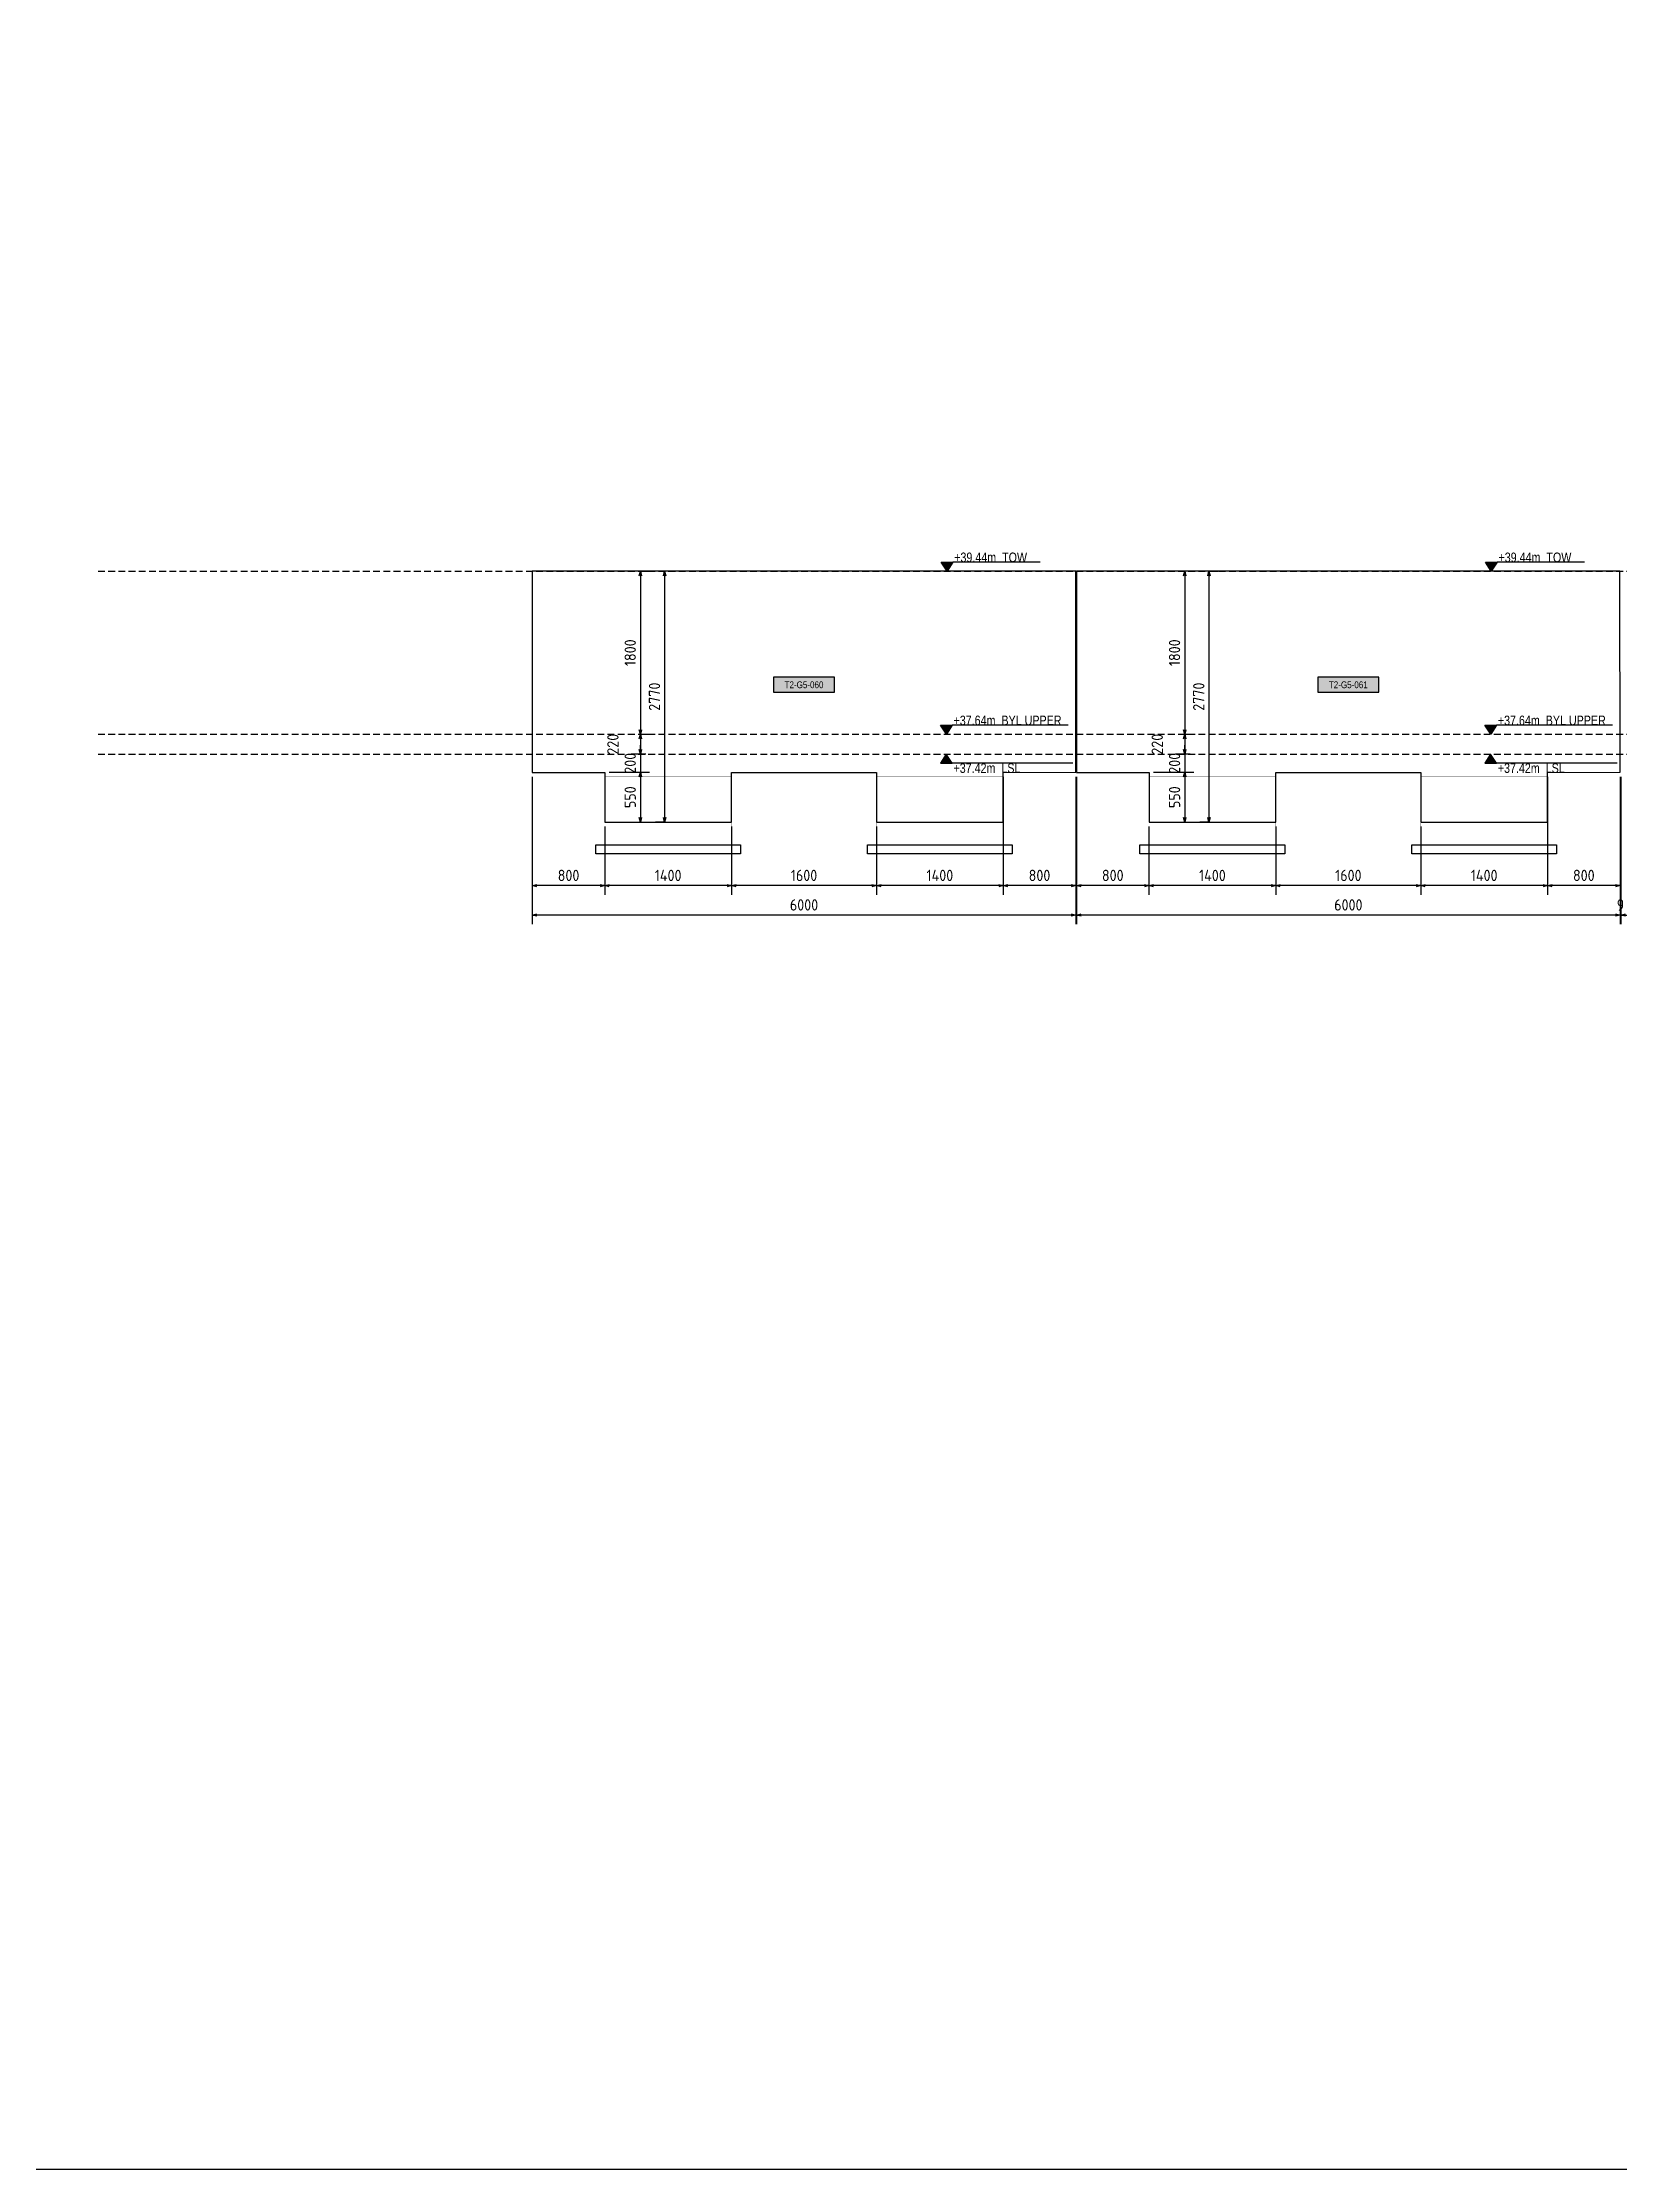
# Model space of a CAD drawing. Header units: centimetres. Extents: x -6122352 to 4157695, y -1694241 to 1947892.
# Drawn here: x 3387823 to 3405246, y 681789 to 705268 of the extents above; entities that cross this region are included whole.
import ezdxf
from ezdxf.enums import TextEntityAlignment as Align

# ---------------------------------------------------------------- set-up
doc = ezdxf.new("R2010")
doc.units = ezdxf.units.CM
doc.header["$MEASUREMENT"] = 0
doc.header["$PDMODE"] = 66
doc.header["$PDSIZE"] = 100
doc.linetypes.add('DASHED2', pattern=[0.375, 0.25, -0.125])
doc.linetypes.add('HIDDEN', pattern=[0.375, 0.25, -0.125])
for name, color, linetype in [('00-MI-DIM', 7, 'Continuous'), ('@MI-TYPE-02', 6, 'Continuous'), ('JML-Dimension', 1, 'Continuous'), ('PANEL-TAGS', 7, 'Continuous'), ('SECTION', 130, 'Continuous')]:
    doc.layers.add(name, color=color, linetype=linetype)
doc.styles.add('PANELTAG_STYLE', font='arial.ttf')
doc.styles.add('Schueco-BEMSTIL', font='isocpeur.ttf', dxfattribs={"width": 0.9})
doc.styles.add('txt-Pisa-std', font='arial.ttf', dxfattribs={"width": 0.8})
doc.dimstyles.new('MI- JWC-TXT-2.5 MM', dxfattribs={"dimscale": 1.5, "dimtxt": 2.5, "dimasz": 1, "dimexe": 2, "dimexo": 1, "dimgap": 1, "dimtad": 1, "dimdec": 0, "dimdsep": 46, "dimtxsty": 'Schueco-BEMSTIL', "dimblk": 'OPEN30', "dimcen": 0, "dimdle": 2, "dimclrd": 140, "dimclre": 8, "dimclrt": 40, "dimadec": 0, "dimazin": 2, "dimtfac": 1, "dimtdec": 0, "dimtix": 1, "dimtmove": 2, "dimatfit": 3, "dimldrblk": 'OPEN', "dimfxl": 2, "dimlwd": -1, "dimlwe": -1, "dimarcsym": 0})

# ---------------------------------------------------------------- blocks, each defined once
blk = doc.blocks.new('T2-ELE FT')
at = {"color": 12, "linetype": 'HIDDEN', "ltscale": 5, "const_width": 2}
blk.add_lwpolyline([(30306558, 1676366), (30306558, 1676866), (30307958, 1676866), (30307958, 1676366)], dxfattribs=at)
at = {"color": 12, "ltscale": 20, "const_width": 2}
blk.add_lwpolyline([(30306558, 1676366), (30307958, 1676366), (30307958, 1676116), (30306558, 1676116)], close=True, dxfattribs=at)
at = {"color": 8, "ltscale": 20}
blk.add_lwpolyline([(30306458, 1676116), (30308058, 1676116), (30308058, 1676016), (30306458, 1676016)], close=True, dxfattribs=at)
blk = doc.blocks.new('_Open30')
at = {"color": 0, "linetype": 'ByBlock', "lineweight": -2}
for p, q in [((-1, 0.27), (0, 0)), ((0, 0), (-1, -0.27)), ((0, 0), (-1, 0))]:
    blk.add_line(p, q, dxfattribs=at)
blk = doc.blocks.new('*D2426')
at = {"layer": '00-MI-DIM', "color": 8, "transparency": 16777216}
for p, q in [((3404441, 697162), (3404441, 695861)), ((3405241, 697162), (3405241, 695861))]:
    blk.add_line(p, q, dxfattribs=at)
at = {"layer": '00-MI-DIM', "color": 140, "transparency": 16777216}
blk.add_line((3405191, 695961), (3404491, 695961), dxfattribs=at)
at = {"layer": 'Defpoints', "color": 0, "transparency": 16777216}
for p in [(3404441, 697212), (3405241, 697212), (3404441, 695961)]:
    blk.add_point(p, dxfattribs=at)
at = {"layer": '00-MI-DIM', "color": 140, "transparency": 16777216, "xscale": 50, "yscale": 50, "zscale": 50, "rotation": 180}
blk.add_blockref('_Open30', (3404441, 695961), dxfattribs=at)
at = {"layer": '00-MI-DIM', "color": 140, "transparency": 16777216, "xscale": 50, "yscale": 50, "zscale": 50}
blk.add_blockref('_Open30', (3405241, 695961), dxfattribs=at)
at = {"layer": '00-MI-DIM', "color": 40, "transparency": 16777216, "insert": (3404841, 696074), "char_height": 125, "attachment_point": 5, "style": 'Schueco-BEMSTIL'}
blk.add_mtext('800', dxfattribs=at)
blk = doc.blocks.new('_Open')
at = {"color": 0, "linetype": 'ByBlock', "lineweight": -2}
for p, q in [((-1, 0), (0, 0)), ((-1, 0), (0, 0)), ((0, 0), (-1, 0))]:
    blk.add_line(p, q, dxfattribs=at)
blk = doc.blocks.new('*D2427')
at = {"layer": '00-MI-DIM', "color": 8, "transparency": 16777216}
for p, q in [((3404441, 697162), (3404441, 695861)), ((3403041, 696612), (3403041, 695861))]:
    blk.add_line(p, q, dxfattribs=at)
at = {"layer": '00-MI-DIM', "color": 140, "transparency": 16777216}
blk.add_line((3404391, 695961), (3403091, 695961), dxfattribs=at)
at = {"layer": 'Defpoints', "color": 0, "transparency": 16777216}
for p in [(3404441, 697212), (3403041, 696662), (3403041, 695961)]:
    blk.add_point(p, dxfattribs=at)
at = {"layer": '00-MI-DIM', "color": 140, "transparency": 16777216, "xscale": 50, "yscale": 50, "zscale": 50, "rotation": 180}
blk.add_blockref('_Open30', (3403041, 695961), dxfattribs=at)
at = {"layer": '00-MI-DIM', "color": 140, "transparency": 16777216, "xscale": 50, "yscale": 50, "zscale": 50}
blk.add_blockref('_Open30', (3404441, 695961), dxfattribs=at)
at = {"layer": '00-MI-DIM', "color": 40, "transparency": 16777216, "insert": (3403741, 696074), "char_height": 125, "attachment_point": 5, "style": 'Schueco-BEMSTIL'}
blk.add_mtext('1400', dxfattribs=at)
blk = doc.blocks.new('*D2428')
at = {"layer": '00-MI-DIM', "color": 8, "transparency": 16777216}
for p, q in [((3401440, 696612), (3401440, 695861)), ((3403041, 696612), (3403041, 695861))]:
    blk.add_line(p, q, dxfattribs=at)
at = {"layer": '00-MI-DIM', "color": 140, "transparency": 16777216}
blk.add_line((3402991, 695961), (3401490, 695961), dxfattribs=at)
at = {"layer": 'Defpoints', "color": 0, "transparency": 16777216}
for p in [(3401440, 696662), (3403041, 696662), (3401440, 695961)]:
    blk.add_point(p, dxfattribs=at)
at = {"layer": '00-MI-DIM', "color": 140, "transparency": 16777216, "xscale": 50, "yscale": 50, "zscale": 50, "rotation": 180}
blk.add_blockref('_Open30', (3401440, 695961), dxfattribs=at)
at = {"layer": '00-MI-DIM', "color": 140, "transparency": 16777216, "xscale": 50, "yscale": 50, "zscale": 50}
blk.add_blockref('_Open30', (3403041, 695961), dxfattribs=at)
at = {"layer": '00-MI-DIM', "color": 40, "transparency": 16777216, "insert": (3402241, 696074), "char_height": 125, "attachment_point": 5, "style": 'Schueco-BEMSTIL'}
blk.add_mtext('1600', dxfattribs=at)
blk = doc.blocks.new('*D2429')
at = {"layer": '00-MI-DIM', "color": 8, "transparency": 16777216}
for p, q in [((3400040, 696612), (3400040, 695861)), ((3401440, 696612), (3401440, 695861))]:
    blk.add_line(p, q, dxfattribs=at)
at = {"layer": '00-MI-DIM', "color": 140, "transparency": 16777216}
blk.add_line((3401390, 695961), (3400090, 695961), dxfattribs=at)
at = {"layer": 'Defpoints', "color": 0, "transparency": 16777216}
for p in [(3400040, 696662), (3401440, 696662), (3400040, 695961)]:
    blk.add_point(p, dxfattribs=at)
at = {"layer": '00-MI-DIM', "color": 140, "transparency": 16777216, "xscale": 50, "yscale": 50, "zscale": 50, "rotation": 180}
blk.add_blockref('_Open30', (3400040, 695961), dxfattribs=at)
at = {"layer": '00-MI-DIM', "color": 140, "transparency": 16777216, "xscale": 50, "yscale": 50, "zscale": 50}
blk.add_blockref('_Open30', (3401440, 695961), dxfattribs=at)
at = {"layer": '00-MI-DIM', "color": 40, "transparency": 16777216, "insert": (3400740, 696074), "char_height": 125, "attachment_point": 5, "style": 'Schueco-BEMSTIL'}
blk.add_mtext('1400', dxfattribs=at)
blk = doc.blocks.new('*D2430')
at = {"layer": '00-MI-DIM', "color": 8, "transparency": 16777216}
for p, q in [((3399240, 697162), (3399240, 695861)), ((3400040, 696612), (3400040, 695861))]:
    blk.add_line(p, q, dxfattribs=at)
at = {"layer": '00-MI-DIM', "color": 140, "transparency": 16777216}
blk.add_line((3399990, 695961), (3399290, 695961), dxfattribs=at)
at = {"layer": 'Defpoints', "color": 0, "transparency": 16777216}
for p in [(3399240, 697212), (3400040, 696662), (3399240, 695961)]:
    blk.add_point(p, dxfattribs=at)
at = {"layer": '00-MI-DIM', "color": 140, "transparency": 16777216, "xscale": 50, "yscale": 50, "zscale": 50, "rotation": 180}
blk.add_blockref('_Open30', (3399240, 695961), dxfattribs=at)
at = {"layer": '00-MI-DIM', "color": 140, "transparency": 16777216, "xscale": 50, "yscale": 50, "zscale": 50}
blk.add_blockref('_Open30', (3400040, 695961), dxfattribs=at)
at = {"layer": '00-MI-DIM', "color": 40, "transparency": 16777216, "insert": (3399640, 696074), "char_height": 125, "attachment_point": 5, "style": 'Schueco-BEMSTIL'}
blk.add_mtext('800', dxfattribs=at)
blk = doc.blocks.new('*D2431')
at = {"layer": '00-MI-DIM', "color": 8, "transparency": 16777216}
for p, q in [((3399240, 697162), (3399240, 695536)), ((3405241, 697162), (3405241, 695536))]:
    blk.add_line(p, q, dxfattribs=at)
at = {"layer": '00-MI-DIM', "color": 140, "transparency": 16777216}
blk.add_line((3405191, 695636), (3399290, 695636), dxfattribs=at)
at = {"layer": 'Defpoints', "color": 0, "transparency": 16777216}
for p in [(3399240, 697212), (3405241, 697212), (3399240, 695636)]:
    blk.add_point(p, dxfattribs=at)
at = {"layer": '00-MI-DIM', "color": 140, "transparency": 16777216, "xscale": 50, "yscale": 50, "zscale": 50, "rotation": 180}
blk.add_blockref('_Open30', (3399240, 695636), dxfattribs=at)
at = {"layer": '00-MI-DIM', "color": 140, "transparency": 16777216, "xscale": 50, "yscale": 50, "zscale": 50}
blk.add_blockref('_Open30', (3405241, 695636), dxfattribs=at)
at = {"layer": '00-MI-DIM', "color": 40, "transparency": 16777216, "insert": (3402241, 695748), "char_height": 125, "attachment_point": 5, "style": 'Schueco-BEMSTIL'}
blk.add_mtext('6000', dxfattribs=at)
blk = doc.blocks.new('*D2432')
at = {"layer": '00-MI-DIM', "color": 8, "transparency": 16777216}
for p, q in [((3398431, 697162), (3398431, 695861)), ((3399231, 697162), (3399231, 695861))]:
    blk.add_line(p, q, dxfattribs=at)
at = {"layer": '00-MI-DIM', "color": 140, "transparency": 16777216}
blk.add_line((3399181, 695961), (3398481, 695961), dxfattribs=at)
at = {"layer": 'Defpoints', "color": 0, "transparency": 16777216}
for p in [(3398431, 697212), (3399231, 697212), (3398431, 695961)]:
    blk.add_point(p, dxfattribs=at)
at = {"layer": '00-MI-DIM', "color": 140, "transparency": 16777216, "xscale": 50, "yscale": 50, "zscale": 50, "rotation": 180}
blk.add_blockref('_Open30', (3398431, 695961), dxfattribs=at)
at = {"layer": '00-MI-DIM', "color": 140, "transparency": 16777216, "xscale": 50, "yscale": 50, "zscale": 50}
blk.add_blockref('_Open30', (3399231, 695961), dxfattribs=at)
at = {"layer": '00-MI-DIM', "color": 40, "transparency": 16777216, "insert": (3398831, 696074), "char_height": 125, "attachment_point": 5, "style": 'Schueco-BEMSTIL'}
blk.add_mtext('800', dxfattribs=at)
blk = doc.blocks.new('*D2433')
at = {"layer": '00-MI-DIM', "color": 8, "transparency": 16777216}
for p, q in [((3398431, 697162), (3398431, 695861)), ((3397031, 696612), (3397031, 695861))]:
    blk.add_line(p, q, dxfattribs=at)
at = {"layer": '00-MI-DIM', "color": 140, "transparency": 16777216}
blk.add_line((3398381, 695961), (3397081, 695961), dxfattribs=at)
at = {"layer": 'Defpoints', "color": 0, "transparency": 16777216}
for p in [(3398431, 697212), (3397031, 696662), (3397031, 695961)]:
    blk.add_point(p, dxfattribs=at)
at = {"layer": '00-MI-DIM', "color": 140, "transparency": 16777216, "xscale": 50, "yscale": 50, "zscale": 50, "rotation": 180}
blk.add_blockref('_Open30', (3397031, 695961), dxfattribs=at)
at = {"layer": '00-MI-DIM', "color": 140, "transparency": 16777216, "xscale": 50, "yscale": 50, "zscale": 50}
blk.add_blockref('_Open30', (3398431, 695961), dxfattribs=at)
at = {"layer": '00-MI-DIM', "color": 40, "transparency": 16777216, "insert": (3397731, 696074), "char_height": 125, "attachment_point": 5, "style": 'Schueco-BEMSTIL'}
blk.add_mtext('1400', dxfattribs=at)
blk = doc.blocks.new('*D2434')
at = {"layer": '00-MI-DIM', "color": 8, "transparency": 16777216}
for p, q in [((3395431, 696612), (3395431, 695861)), ((3397031, 696612), (3397031, 695861))]:
    blk.add_line(p, q, dxfattribs=at)
at = {"layer": '00-MI-DIM', "color": 140, "transparency": 16777216}
blk.add_line((3396981, 695961), (3395481, 695961), dxfattribs=at)
at = {"layer": 'Defpoints', "color": 0, "transparency": 16777216}
for p in [(3395431, 696662), (3397031, 696662), (3395431, 695961)]:
    blk.add_point(p, dxfattribs=at)
at = {"layer": '00-MI-DIM', "color": 140, "transparency": 16777216, "xscale": 50, "yscale": 50, "zscale": 50, "rotation": 180}
blk.add_blockref('_Open30', (3395431, 695961), dxfattribs=at)
at = {"layer": '00-MI-DIM', "color": 140, "transparency": 16777216, "xscale": 50, "yscale": 50, "zscale": 50}
blk.add_blockref('_Open30', (3397031, 695961), dxfattribs=at)
at = {"layer": '00-MI-DIM', "color": 40, "transparency": 16777216, "insert": (3396231, 696074), "char_height": 125, "attachment_point": 5, "style": 'Schueco-BEMSTIL'}
blk.add_mtext('1600', dxfattribs=at)
blk = doc.blocks.new('*D2435')
at = {"layer": '00-MI-DIM', "color": 8, "transparency": 16777216}
for p, q in [((3394031, 696612), (3394031, 695861)), ((3395431, 696612), (3395431, 695861))]:
    blk.add_line(p, q, dxfattribs=at)
at = {"layer": '00-MI-DIM', "color": 140, "transparency": 16777216}
blk.add_line((3395381, 695961), (3394081, 695961), dxfattribs=at)
at = {"layer": 'Defpoints', "color": 0, "transparency": 16777216}
for p in [(3394031, 696662), (3395431, 696662), (3394031, 695961)]:
    blk.add_point(p, dxfattribs=at)
at = {"layer": '00-MI-DIM', "color": 140, "transparency": 16777216, "xscale": 50, "yscale": 50, "zscale": 50, "rotation": 180}
blk.add_blockref('_Open30', (3394031, 695961), dxfattribs=at)
at = {"layer": '00-MI-DIM', "color": 140, "transparency": 16777216, "xscale": 50, "yscale": 50, "zscale": 50}
blk.add_blockref('_Open30', (3395431, 695961), dxfattribs=at)
at = {"layer": '00-MI-DIM', "color": 40, "transparency": 16777216, "insert": (3394731, 696074), "char_height": 125, "attachment_point": 5, "style": 'Schueco-BEMSTIL'}
blk.add_mtext('1400', dxfattribs=at)
blk = doc.blocks.new('*D2436')
at = {"layer": '00-MI-DIM', "color": 8, "transparency": 16777216}
for p, q in [((3393231, 697162), (3393231, 695861)), ((3394031, 696612), (3394031, 695861))]:
    blk.add_line(p, q, dxfattribs=at)
at = {"layer": '00-MI-DIM', "color": 140, "transparency": 16777216}
blk.add_line((3393981, 695961), (3393281, 695961), dxfattribs=at)
at = {"layer": 'Defpoints', "color": 0, "transparency": 16777216}
for p in [(3393231, 697212), (3394031, 696662), (3393231, 695961)]:
    blk.add_point(p, dxfattribs=at)
at = {"layer": '00-MI-DIM', "color": 140, "transparency": 16777216, "xscale": 50, "yscale": 50, "zscale": 50, "rotation": 180}
blk.add_blockref('_Open30', (3393231, 695961), dxfattribs=at)
at = {"layer": '00-MI-DIM', "color": 140, "transparency": 16777216, "xscale": 50, "yscale": 50, "zscale": 50}
blk.add_blockref('_Open30', (3394031, 695961), dxfattribs=at)
at = {"layer": '00-MI-DIM', "color": 40, "transparency": 16777216, "insert": (3393631, 696074), "char_height": 125, "attachment_point": 5, "style": 'Schueco-BEMSTIL'}
blk.add_mtext('800', dxfattribs=at)
blk = doc.blocks.new('*D2450')
at = {"layer": '00-MI-DIM', "color": 8, "transparency": 16777216}
for p, q in [((3393231, 697162), (3393231, 695536)), ((3399231, 697162), (3399231, 695536))]:
    blk.add_line(p, q, dxfattribs=at)
at = {"layer": '00-MI-DIM', "color": 140, "transparency": 16777216}
blk.add_line((3399181, 695636), (3393281, 695636), dxfattribs=at)
at = {"layer": 'Defpoints', "color": 0, "transparency": 16777216}
for p in [(3393231, 697212), (3399231, 697212), (3393231, 695636)]:
    blk.add_point(p, dxfattribs=at)
at = {"layer": '00-MI-DIM', "color": 140, "transparency": 16777216, "xscale": 50, "yscale": 50, "zscale": 50, "rotation": 180}
blk.add_blockref('_Open30', (3393231, 695636), dxfattribs=at)
at = {"layer": '00-MI-DIM', "color": 140, "transparency": 16777216, "xscale": 50, "yscale": 50, "zscale": 50}
blk.add_blockref('_Open30', (3399231, 695636), dxfattribs=at)
at = {"layer": '00-MI-DIM', "color": 40, "transparency": 16777216, "insert": (3396231, 695748), "char_height": 125, "attachment_point": 5, "style": 'Schueco-BEMSTIL'}
blk.add_mtext('6000', dxfattribs=at)
blk = doc.blocks.new('*D2451')
at = {"layer": '00-MI-DIM', "color": 8, "transparency": 16777216}
for p, q in [((3405241, 697162), (3405241, 695536)), ((3405250, 697162), (3405250, 695536))]:
    blk.add_line(p, q, dxfattribs=at)
at = {"layer": '00-MI-DIM', "color": 140, "transparency": 16777216}
for p, q in [((3405191, 695636), (3405141, 695636)), ((3405250, 695636), (3405241, 695636)), ((3405300, 695636), (3405350, 695636))]:
    blk.add_line(p, q, dxfattribs=at)
at = {"layer": 'Defpoints', "color": 0, "transparency": 16777216}
for p in [(3405241, 697212), (3405250, 697212), (3405241, 695636)]:
    blk.add_point(p, dxfattribs=at)
at = {"layer": '00-MI-DIM', "color": 140, "transparency": 16777216, "xscale": 50, "yscale": 50, "zscale": 50}
blk.add_blockref('_Open30', (3405241, 695636), dxfattribs=at)
at = {"layer": '00-MI-DIM', "color": 140, "transparency": 16777216, "xscale": 50, "yscale": 50, "zscale": 50, "rotation": 180}
blk.add_blockref('_Open30', (3405250, 695636), dxfattribs=at)
at = {"layer": '00-MI-DIM', "color": 40, "transparency": 16777216, "insert": (3405246, 695748), "char_height": 125, "attachment_point": 5, "style": 'Schueco-BEMSTIL'}
blk.add_mtext('9', dxfattribs=at)
blk = doc.blocks.new('*U1106')
at = {"layer": 'JML-Dimension'}
h = blk.add_hatch(color=10, dxfattribs=at)
h.dxf.hatch_style = 1
h.paths.add_polyline_path([(0, 0), (-1.54, 2.37), (1.54, 2.37)])
blk.add_line((24.31, 2.37), (1.54, 2.37), dxfattribs=at)
blk.add_lwpolyline([(0, 0), (-1.54, 2.37), (1.54, 2.37), (0, 0)], dxfattribs=at)
at = {"color": 5, "style": 'txt-Pisa-std', "width": 0.8}
blk.add_attdef('+0.0', text='', height=2.5, dxfattribs=at).set_placement((1.87, 2.37), align=Align.BOTTOM_LEFT)
blk = doc.blocks.new('*U1108')
at = {"layer": 'JML-Dimension'}
h = blk.add_hatch(color=10, dxfattribs=at)
h.dxf.hatch_style = 1
h.paths.add_polyline_path([(0, 0), (-1.54, 2.37), (1.54, 2.37)])
blk.add_line((31.81, 2.37), (1.54, 2.37), dxfattribs=at)
blk.add_lwpolyline([(0, 0), (-1.54, 2.37), (1.54, 2.37), (0, 0)], dxfattribs=at)
at = {"color": 5, "style": 'txt-Pisa-std', "width": 0.8}
blk.add_attdef('+0.0', text='', height=2.5, dxfattribs=at).set_placement((1.87, 2.37), align=Align.BOTTOM_LEFT)
blk = doc.blocks.new('*U1107')
at = {"layer": 'JML-Dimension'}
h = blk.add_hatch(color=10, dxfattribs=at)
h.dxf.hatch_style = 1
h.paths.add_polyline_path([(0, 0), (-1.54, 2.37), (1.54, 2.37)])
blk.add_line((33.03, 2.37), (1.54, 2.37), dxfattribs=at)
blk.add_lwpolyline([(0, 0), (-1.54, 2.37), (1.54, 2.37), (0, 0)], dxfattribs=at)
at = {"color": 5, "style": 'txt-Pisa-std', "width": 0.8}
blk.add_attdef('+0.0', text='', height=2.5, dxfattribs=at).set_placement((1.87, 2.37), align=Align.BOTTOM_LEFT)
blk = doc.blocks.new('*D2529')
at = {"layer": '00-MI-DIM', "color": 8, "transparency": 16777216}
for p, q in [((3394468, 699432), (3394524, 699432)), ((3394411, 697632), (3394524, 697632))]:
    blk.add_line(p, q, dxfattribs=at)
at = {"layer": '00-MI-DIM', "color": 140, "transparency": 16777216}
blk.add_line((3394424, 699382), (3394424, 697682), dxfattribs=at)
at = {"layer": 'Defpoints', "color": 0, "transparency": 16777216}
for p in [(3394418, 699432), (3394361, 697632), (3394424, 697632)]:
    blk.add_point(p, dxfattribs=at)
at = {"layer": '00-MI-DIM', "color": 140, "transparency": 16777216, "xscale": 50, "yscale": 50, "zscale": 50}
for p, rotation in [((3394424, 699432), 90), ((3394424, 697632), 270)]:
    blk.add_blockref('_Open30', p, dxfattribs=dict(at, rotation=rotation))
at = {"layer": '00-MI-DIM', "color": 40, "transparency": 16777216, "insert": (3394312, 698532), "char_height": 125, "attachment_point": 5, "rotation": 90, "style": 'Schueco-BEMSTIL'}
blk.add_mtext('1800', dxfattribs=at)
blk = doc.blocks.new('*D2530')
at = {"layer": '00-MI-DIM', "color": 8, "transparency": 16777216}
for p, q in [((3394411, 697632), (3394524, 697632)), ((3394486, 697412), (3394324, 697412))]:
    blk.add_line(p, q, dxfattribs=at)
at = {"layer": '00-MI-DIM', "color": 140, "transparency": 16777216}
blk.add_line((3394424, 697582), (3394424, 697462), dxfattribs=at)
at = {"layer": 'Defpoints', "color": 0, "transparency": 16777216}
for p in [(3394361, 697632), (3394424, 697412), (3394536, 697412)]:
    blk.add_point(p, dxfattribs=at)
at = {"layer": '00-MI-DIM', "color": 140, "transparency": 16777216, "xscale": 50, "yscale": 50, "zscale": 50}
for p, rotation in [((3394424, 697632), 90), ((3394424, 697412), 270)]:
    blk.add_blockref('_Open30', p, dxfattribs=dict(at, rotation=rotation))
at = {"layer": '00-MI-DIM', "color": 40, "transparency": 16777216, "insert": (3394121, 697522), "char_height": 125, "attachment_point": 5, "rotation": 90, "style": 'Schueco-BEMSTIL'}
blk.add_mtext('220', dxfattribs=at)
blk = doc.blocks.new('*D2531')
at = {"layer": '00-MI-DIM', "color": 8, "transparency": 16777216}
for p, q in [((3394486, 697412), (3394324, 697412)), ((3394081, 697212), (3394524, 697212))]:
    blk.add_line(p, q, dxfattribs=at)
at = {"layer": '00-MI-DIM', "color": 140, "transparency": 16777216}
for p, q in [((3394424, 697462), (3394424, 697512)), ((3394424, 697412), (3394424, 697212)), ((3394424, 697162), (3394424, 697112))]:
    blk.add_line(p, q, dxfattribs=at)
at = {"layer": 'Defpoints', "color": 0, "transparency": 16777216}
for p in [(3394536, 697412), (3394031, 697212), (3394424, 697212)]:
    blk.add_point(p, dxfattribs=at)
at = {"layer": '00-MI-DIM', "color": 140, "transparency": 16777216, "xscale": 50, "yscale": 50, "zscale": 50}
for p, rotation in [((3394424, 697412), 270), ((3394424, 697212), 90)]:
    blk.add_blockref('_Open30', p, dxfattribs=dict(at, rotation=rotation))
at = {"layer": '00-MI-DIM', "color": 40, "transparency": 16777216, "insert": (3394312, 697312), "char_height": 125, "attachment_point": 5, "rotation": 90, "style": 'Schueco-BEMSTIL'}
blk.add_mtext('200', dxfattribs=at)
blk = doc.blocks.new('*D2532')
at = {"layer": '00-MI-DIM', "color": 8, "transparency": 16777216}
for p, q in [((3394081, 697212), (3394524, 697212)), ((3394367, 696662), (3394524, 696662))]:
    blk.add_line(p, q, dxfattribs=at)
at = {"layer": '00-MI-DIM', "color": 140, "transparency": 16777216}
blk.add_line((3394424, 697162), (3394424, 696712), dxfattribs=at)
at = {"layer": 'Defpoints', "color": 0, "transparency": 16777216}
for p in [(3394031, 697212), (3394317, 696662), (3394424, 696662)]:
    blk.add_point(p, dxfattribs=at)
at = {"layer": '00-MI-DIM', "color": 140, "transparency": 16777216, "xscale": 50, "yscale": 50, "zscale": 50}
for p, rotation in [((3394424, 697212), 90), ((3394424, 696662), 270)]:
    blk.add_blockref('_Open30', p, dxfattribs=dict(at, rotation=rotation))
at = {"layer": '00-MI-DIM', "color": 40, "transparency": 16777216, "insert": (3394312, 696937), "char_height": 125, "attachment_point": 5, "rotation": 90, "style": 'Schueco-BEMSTIL'}
blk.add_mtext('550', dxfattribs=at)
blk = doc.blocks.new('*D2533')
at = {"layer": '00-MI-DIM', "color": 8, "transparency": 16777216}
for p, q in [((3394730, 699432), (3394792, 699432)), ((3394681, 696662), (3394592, 696662))]:
    blk.add_line(p, q, dxfattribs=at)
at = {"layer": '00-MI-DIM', "color": 140, "transparency": 16777216}
blk.add_line((3394692, 699382), (3394692, 696712), dxfattribs=at)
at = {"layer": 'Defpoints', "color": 0, "transparency": 16777216}
for p in [(3394680, 699432), (3394692, 696662), (3394731, 696662)]:
    blk.add_point(p, dxfattribs=at)
at = {"layer": '00-MI-DIM', "color": 140, "transparency": 16777216, "xscale": 50, "yscale": 50, "zscale": 50}
for p, rotation in [((3394692, 699432), 90), ((3394692, 696662), 270)]:
    blk.add_blockref('_Open30', p, dxfattribs=dict(at, rotation=rotation))
at = {"layer": '00-MI-DIM', "color": 40, "transparency": 16777216, "insert": (3394580, 698047), "char_height": 125, "attachment_point": 5, "rotation": 90, "style": 'Schueco-BEMSTIL'}
blk.add_mtext('2770', dxfattribs=at)
blk = doc.blocks.new('*D2534')
at = {"layer": '00-MI-DIM', "color": 8, "transparency": 16777216}
for p, q in [((3400478, 699432), (3400534, 699432)), ((3400421, 697632), (3400534, 697632))]:
    blk.add_line(p, q, dxfattribs=at)
at = {"layer": '00-MI-DIM', "color": 140, "transparency": 16777216}
blk.add_line((3400434, 699382), (3400434, 697682), dxfattribs=at)
at = {"layer": 'Defpoints', "color": 0, "transparency": 16777216}
for p in [(3400428, 699432), (3400371, 697632), (3400434, 697632)]:
    blk.add_point(p, dxfattribs=at)
at = {"layer": '00-MI-DIM', "color": 140, "transparency": 16777216, "xscale": 50, "yscale": 50, "zscale": 50}
for p, rotation in [((3400434, 699432), 90), ((3400434, 697632), 270)]:
    blk.add_blockref('_Open30', p, dxfattribs=dict(at, rotation=rotation))
at = {"layer": '00-MI-DIM', "color": 40, "transparency": 16777216, "insert": (3400322, 698532), "char_height": 125, "attachment_point": 5, "rotation": 90, "style": 'Schueco-BEMSTIL'}
blk.add_mtext('1800', dxfattribs=at)
blk = doc.blocks.new('*D2535')
at = {"layer": '00-MI-DIM', "color": 8, "transparency": 16777216}
for p, q in [((3400421, 697632), (3400534, 697632)), ((3400496, 697412), (3400334, 697412))]:
    blk.add_line(p, q, dxfattribs=at)
at = {"layer": '00-MI-DIM', "color": 140, "transparency": 16777216}
blk.add_line((3400434, 697582), (3400434, 697462), dxfattribs=at)
at = {"layer": 'Defpoints', "color": 0, "transparency": 16777216}
for p in [(3400371, 697632), (3400434, 697412), (3400546, 697412)]:
    blk.add_point(p, dxfattribs=at)
at = {"layer": '00-MI-DIM', "color": 140, "transparency": 16777216, "xscale": 50, "yscale": 50, "zscale": 50}
for p, rotation in [((3400434, 697632), 90), ((3400434, 697412), 270)]:
    blk.add_blockref('_Open30', p, dxfattribs=dict(at, rotation=rotation))
at = {"layer": '00-MI-DIM', "color": 40, "transparency": 16777216, "insert": (3400131, 697522), "char_height": 125, "attachment_point": 5, "rotation": 90, "style": 'Schueco-BEMSTIL'}
blk.add_mtext('220', dxfattribs=at)
blk = doc.blocks.new('*D2536')
at = {"layer": '00-MI-DIM', "color": 8, "transparency": 16777216}
for p, q in [((3400496, 697412), (3400334, 697412)), ((3400090, 697212), (3400534, 697212))]:
    blk.add_line(p, q, dxfattribs=at)
at = {"layer": '00-MI-DIM', "color": 140, "transparency": 16777216}
for p, q in [((3400434, 697462), (3400434, 697512)), ((3400434, 697412), (3400434, 697212)), ((3400434, 697162), (3400434, 697112))]:
    blk.add_line(p, q, dxfattribs=at)
at = {"layer": 'Defpoints', "color": 0, "transparency": 16777216}
for p in [(3400546, 697412), (3400040, 697212), (3400434, 697212)]:
    blk.add_point(p, dxfattribs=at)
at = {"layer": '00-MI-DIM', "color": 140, "transparency": 16777216, "xscale": 50, "yscale": 50, "zscale": 50}
for p, rotation in [((3400434, 697412), 270), ((3400434, 697212), 90)]:
    blk.add_blockref('_Open30', p, dxfattribs=dict(at, rotation=rotation))
at = {"layer": '00-MI-DIM', "color": 40, "transparency": 16777216, "insert": (3400322, 697312), "char_height": 125, "attachment_point": 5, "rotation": 90, "style": 'Schueco-BEMSTIL'}
blk.add_mtext('200', dxfattribs=at)
blk = doc.blocks.new('*D2537')
at = {"layer": '00-MI-DIM', "color": 8, "transparency": 16777216}
for p, q in [((3400090, 697212), (3400534, 697212)), ((3400377, 696662), (3400534, 696662))]:
    blk.add_line(p, q, dxfattribs=at)
at = {"layer": '00-MI-DIM', "color": 140, "transparency": 16777216}
blk.add_line((3400434, 697162), (3400434, 696712), dxfattribs=at)
at = {"layer": 'Defpoints', "color": 0, "transparency": 16777216}
for p in [(3400040, 697212), (3400327, 696662), (3400434, 696662)]:
    blk.add_point(p, dxfattribs=at)
at = {"layer": '00-MI-DIM', "color": 140, "transparency": 16777216, "xscale": 50, "yscale": 50, "zscale": 50}
for p, rotation in [((3400434, 697212), 90), ((3400434, 696662), 270)]:
    blk.add_blockref('_Open30', p, dxfattribs=dict(at, rotation=rotation))
at = {"layer": '00-MI-DIM', "color": 40, "transparency": 16777216, "insert": (3400322, 696937), "char_height": 125, "attachment_point": 5, "rotation": 90, "style": 'Schueco-BEMSTIL'}
blk.add_mtext('550', dxfattribs=at)
blk = doc.blocks.new('*D2538')
at = {"layer": '00-MI-DIM', "color": 8, "transparency": 16777216}
for p, q in [((3400739, 699432), (3400802, 699432)), ((3400690, 696662), (3400602, 696662))]:
    blk.add_line(p, q, dxfattribs=at)
at = {"layer": '00-MI-DIM', "color": 140, "transparency": 16777216}
blk.add_line((3400702, 699382), (3400702, 696712), dxfattribs=at)
at = {"layer": 'Defpoints', "color": 0, "transparency": 16777216}
for p in [(3400689, 699432), (3400702, 696662), (3400740, 696662)]:
    blk.add_point(p, dxfattribs=at)
at = {"layer": '00-MI-DIM', "color": 140, "transparency": 16777216, "xscale": 50, "yscale": 50, "zscale": 50}
for p, rotation in [((3400702, 699432), 90), ((3400702, 696662), 270)]:
    blk.add_blockref('_Open30', p, dxfattribs=dict(at, rotation=rotation))
at = {"layer": '00-MI-DIM', "color": 40, "transparency": 16777216, "insert": (3400589, 698047), "char_height": 125, "attachment_point": 5, "rotation": 90, "style": 'Schueco-BEMSTIL'}
blk.add_mtext('2770', dxfattribs=at)
blk = doc.blocks.new('PANELTAG')
at = {"layer": 'PANEL-TAGS', "color": 1}
blk.add_lwpolyline([(-13.5, -3.3), (13.5, -3.3), (13.5, 3.3), (-13.5, 3.3)], close=True, dxfattribs=at)
at = {"layer": 'PANEL-TAGS', "color": 40, "true_color": 0xffd700}
blk.add_solid([(-13.5, -3.3), (13.5, -3.3), (-13.5, 3.3), (13.5, 3.3)], dxfattribs=at)
at = {"layer": 'PANEL-TAGS', "color": 5, "style": 'PANELTAG_STYLE', "width": 0.85}
blk.add_attdef('TAGNO', text='', height=3, dxfattribs=at).set_placement((0, 0), align=Align.MIDDLE)

msp = doc.modelspace()

# ---------------------------------------------------------------- linework, layer by layer
at = {"layer": '00-MI-DIM', "color": 6}
msp.add_lwpolyline([(3287503.15085, 755226.18129), (3438836.93337, 755226.18129), (3438836.93337, 681789.16077), (3287503.15085, 681789.16077)], close=True, dxfattribs=at)
at = {"layer": '@MI-TYPE-02', "color": 160, "linetype": 'DASHED2', "ltscale": 300}
for points in [[(3388436.46753, 699431.68111), (3420737.45345, 699431.68111)], [(3388436.46753, 697631.68111), (3420737.45345, 697631.68111)], [(3388436.46753, 697411.68111), (3420737.45345, 697411.68111)]]:
    msp.add_lwpolyline(points, dxfattribs=at)
at = {"layer": '@MI-TYPE-02', "color": 30}
for points in [[(3399230.49711, 699431.68111), (3393230.71362, 699431.63641), (3393230.71362, 697211.69122), (3394030.67611, 697211.69122), (3394030.67611, 696661.69122), (3395430.67611, 696661.69122), (3395430.67611, 697211.69122), (3397030.96362, 697211.69122), (3397030.96362, 696661.69122), (3398430.96362, 696661.69122), (3398430.96362, 697211.69122), (3399231.2096, 697211.73592), (3399230.49711, 699431.68111)], [(3405240.2806, 699431.68111), (3399240.49711, 699431.63641), (3399240.49711, 697211.69122), (3400040.4596, 697211.69122), (3400040.4596, 696661.69122), (3401440.4596, 696661.69122), (3401440.4596, 697211.69122), (3403040.74711, 697211.69122), (3403040.74711, 696661.69122), (3404440.74711, 696661.69122), (3404440.74711, 697211.69122), (3405240.99308, 697211.73592), (3405240.2806, 699431.68111)]]:
    msp.add_lwpolyline(points, dxfattribs=at)

# ---------------------------------------------------------------- block references
at = {"color": 2}
for p in [(-26912527.48546, -979704.18254), (-26909527.19794, -979704.18254), (-26906517.70197, -979704.18254), (-26903517.41445, -979704.18254)]:
    msp.add_blockref('T2-ELE FT', p, dxfattribs=at)
at = {"layer": 'PANEL-TAGS', "color": 30}
ref = msp.add_blockref('PANELTAG', (3396230.793, 698178.12628), dxfattribs=dict(at, xscale=25, yscale=25, zscale=25))
ref.add_attrib('TAGNO', 'T2-G5-060', dxfattribs={"color": 5, "height": 75, "style": 'PANELTAG_STYLE', "width": 0.85}).set_placement((3396230.793, 698178.12628), align=Align.MIDDLE_CENTER)
ref = msp.add_blockref('PANELTAG', (3402240.57649, 698178.12628), dxfattribs=dict(at, xscale=25, yscale=25, zscale=25))
ref.add_attrib('TAGNO', 'T2-G5-061', dxfattribs={"color": 5, "height": 75, "style": 'PANELTAG_STYLE', "width": 0.85}).set_placement((3402240.57649, 698178.12628), align=Align.MIDDLE_CENTER)
at = {"layer": 'SECTION', "color": 6}
ref = msp.add_blockref('*U1106', (3397809.96407, 699431.68111), dxfattribs=dict(at, xscale=42.30147098076819, yscale=42.30147098076819, zscale=42.30147098076819))
ref.add_attrib('+0.0', '+39.44m  TOW', (3397889.09272, 699531.93818), dxfattribs={"layer": 'JML-Dimension', "color": 5, "height": 105.7536775, "style": 'txt-Pisa-std', "width": 0.8})
ref = msp.add_blockref('*U1106', (3403819.74755, 699431.68111), dxfattribs=dict(at, xscale=42.30147098076819, yscale=42.30147098076819, zscale=42.30147098076819))
ref.add_attrib('+0.0', '+39.44m  TOW', (3403898.8762, 699531.93818), dxfattribs={"layer": 'JML-Dimension', "color": 5, "height": 105.7536775, "style": 'txt-Pisa-std', "width": 0.8})
ref = msp.add_blockref('*U1108', (3397802.67058, 697631.68111), dxfattribs=dict(at, xscale=42.30147098076819, yscale=42.30147098076819, zscale=42.30147098076819))
ref.add_attrib('+0.0', '+37.64m  BYL UPPER', (3397881.79923, 697731.93818), dxfattribs={"layer": 'JML-Dimension', "color": 5, "height": 105.7536775, "style": 'txt-Pisa-std', "width": 0.8})
ref = msp.add_blockref('*U1108', (3403812.45406, 697631.68111), dxfattribs=dict(at, xscale=42.30147098076819, yscale=42.30147098076819, zscale=42.30147098076819))
ref.add_attrib('+0.0', '+37.64m  BYL UPPER', (3403891.58271, 697731.93818), dxfattribs={"layer": 'JML-Dimension', "color": 5, "height": 105.7536775, "style": 'txt-Pisa-std', "width": 0.8})
ref = msp.add_blockref('*U1107', (3397802.13057, 697411.68111), dxfattribs=dict(at, xscale=-42.30147098076819, yscale=42.30147098076819, zscale=42.30147098076819, rotation=180))
ref.add_attrib('+0.0', '+37.42m  LSL', (3397881.25922, 697205.67037), dxfattribs={"layer": 'JML-Dimension', "color": 5, "height": 105.7536775, "style": 'txt-Pisa-std', "width": 0.8})
ref = msp.add_blockref('*U1107', (3403811.91406, 697411.68111), dxfattribs=dict(at, xscale=-42.30147098076819, yscale=42.30147098076819, zscale=42.30147098076819, rotation=180))
ref.add_attrib('+0.0', '+37.42m  LSL', (3403891.04271, 697205.67037), dxfattribs={"layer": 'JML-Dimension', "color": 5, "height": 105.7536775, "style": 'txt-Pisa-std', "width": 0.8})

# ---------------------------------------------------------------- dimensions: what is measured, and where the dimension line sits
at = {"layer": '00-MI-DIM', "color": 30}
for base, p1, p2, angle, picture, middle in [((3394424.43007, 697631.68111), (3394418.11093, 699431.64526), (3394361.09781, 697631.68111), 90, '*D2529', (3394311.93007, 698531.66318)), ((3394692.07231, 696661.69122), (3394679.52994, 699431.64721), (3394730.67611, 696661.69122), 90, '*D2533', (3394579.57231, 698046.66921)), ((3400434.21356, 697631.68111), (3400427.89442, 699431.64526), (3400370.88129, 697631.68111), 90, '*D2534', (3400321.71356, 698531.66318)), ((3400701.8558, 696661.69122), (3400689.31342, 699431.64721), (3400740.4596, 696661.69122), 90, '*D2538', (3400589.3558, 698046.66921)), ((3394424.43007, 697211.69122), (3394536.35058, 697411.68111), (3394030.67611, 697211.69122), 90, '*D2531', (3394311.93007, 697311.68616)), ((3400434.21356, 697211.69122), (3400546.13406, 697411.68111), (3400040.4596, 697211.69122), 90, '*D2536', (3400321.71356, 697311.68616)), ((3393230.71362, 695635.93808), (3399231.2096, 697211.73592), (3393230.71362, 697211.69122), 180, '*D2450', (3396230.96161, 695748.43808)), ((3393230.71362, 695961.31187), (3394030.67611, 696661.69122), (3393230.71362, 697211.69122), 180, '*D2436', (3393630.69487, 696073.81187)), ((3394424.43007, 696661.69122), (3394030.67611, 697211.69122), (3394316.77001, 696661.69122), 90, '*D2532', (3394311.93007, 696936.69122)), ((3397030.96362, 695961.31187), (3398430.96362, 697211.69122), (3397030.96362, 696661.69122), 180, '*D2433', (3397730.96362, 696073.81187)), ((3398430.96362, 695961.31187), (3399231.2096, 697211.73592), (3398430.96362, 697211.69122), 180, '*D2432', (3398831.08661, 696073.81187)), ((3399240.49711, 695635.93808), (3405240.99308, 697211.73592), (3399240.49711, 697211.69122), 180, '*D2431', (3402240.7451, 695748.43808)), ((3399240.49711, 695961.31187), (3400040.4596, 696661.69122), (3399240.49711, 697211.69122), 180, '*D2430', (3399640.47835, 696073.81187)), ((3400434.21356, 696661.69122), (3400040.4596, 697211.69122), (3400326.5535, 696661.69122), 90, '*D2537', (3400321.71356, 696936.69122)), ((3403040.74711, 695961.31187), (3404440.74711, 697211.69122), (3403040.74711, 696661.69122), 180, '*D2427', (3403740.74711, 696073.81187)), ((3404440.74711, 695961.31187), (3405240.99308, 697211.73592), (3404440.74711, 697211.69122), 180, '*D2426', (3404840.8701, 696073.81187)), ((3405240.99308, 695635.93808), (3405250.2806, 697211.69122), (3405240.99308, 697211.73592), 180, '*D2451', (3405245.63684, 695748.43808)), ((3394030.67611, 695961.31187), (3395430.67611, 696661.69122), (3394030.67611, 696661.69122), 180, '*D2435', (3394730.67611, 696073.81187)), ((3395430.67611, 695961.31187), (3397030.96362, 696661.69122), (3395430.67611, 696661.69122), 180, '*D2434', (3396230.81987, 696073.81187)), ((3400040.4596, 695961.31187), (3401440.4596, 696661.69122), (3400040.4596, 696661.69122), 180, '*D2429', (3400740.4596, 696073.81187)), ((3401440.4596, 695961.31187), (3403040.74711, 696661.69122), (3401440.4596, 696661.69122), 180, '*D2428', (3402240.60335, 696073.81187))]:
    dim = msp.add_linear_dim(base=base, p1=p1, p2=p2, angle=angle, dimstyle='MI- JWC-TXT-2.5 MM', dxfattribs=at)
    dim.commit()
    dim.dimension.update_dxf_attribs({"geometry": picture, "text_midpoint": middle})
for base, p1, p2, picture, middle in [((3394424.43007, 697411.68111), (3394361.09781, 697631.68111), (3394536.35058, 697411.68111), '*D2530', (3394120.71764, 697521.68111)), ((3400434.21356, 697411.68111), (3400370.88129, 697631.68111), (3400546.13406, 697411.68111), '*D2535', (3400130.50113, 697521.68111))]:
    dim = msp.add_linear_dim(base=base, p1=p1, p2=p2, angle=90, dimstyle='MI- JWC-TXT-2.5 MM', dxfattribs=at)
    dim.commit()
    dim.dimension.update_dxf_attribs({"geometry": picture, "text_midpoint": middle, "dimtype": 160})

doc.saveas('drawing.dxf')
